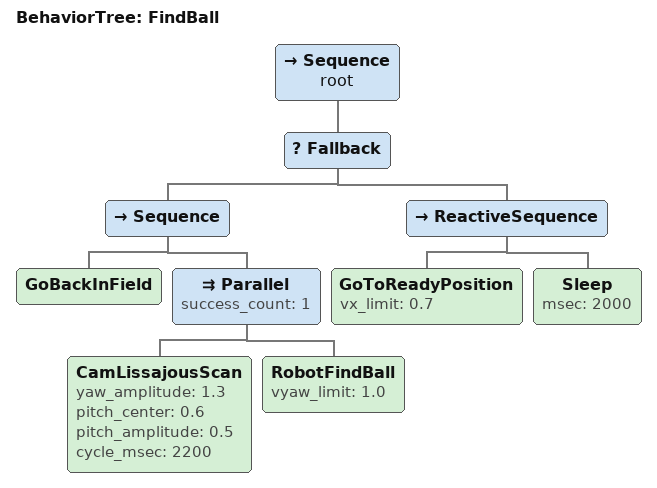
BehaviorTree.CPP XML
<!-- 摄像头跟踪球 -->

<root BTCPP_format="4" >
  <BehaviorTree ID="FindBall">
     <Sequence name="root">
        <Fallback>
           <!-- 八字扫描 + 慢速身体旋转（并行执行） -->
           <Sequence>
              <GoBackInField />
              <Parallel success_count="1">
                 <CamLissajousScan yaw_amplitude="1.3" pitch_center="0.6" pitch_amplitude="0.5" cycle_msec="2200" />
                 <RobotFindBall vyaw_limit="1.0" />
              </Parallel>
           </Sequence>
           <!-- 返回Ready位置 -->
           <ReactiveSequence>
              <GoToReadyPosition vx_limit="0.7" />
              <Sleep msec="2000" />
           </ReactiveSequence>
        </Fallback>
      </Sequence>
  </BehaviorTree>
</root>
